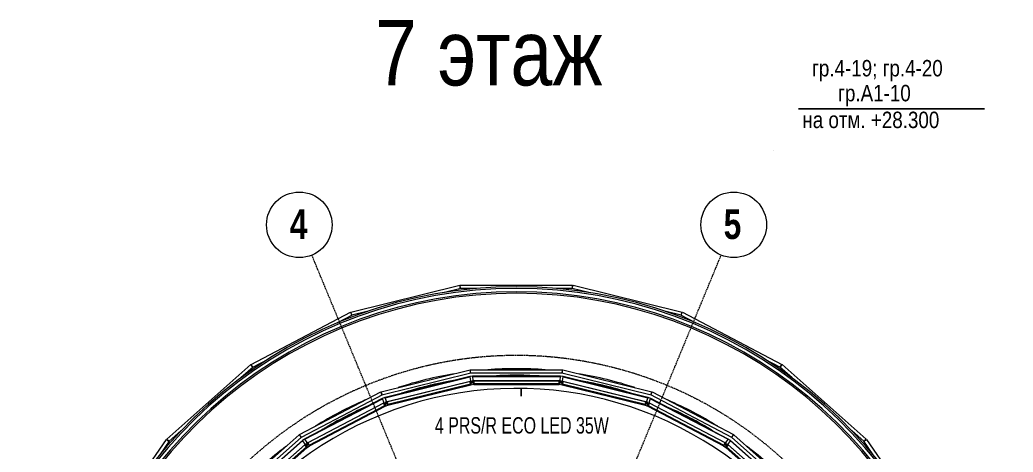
# Model space of a CAD drawing. Header units: millimetres. Extents: x 223 to 163467, y -12002 to 99672.
# Drawn here: x 90612 to 105751, y 69049 to 75639 of the extents above; entities that cross this region are included whole.
import ezdxf

# ---------------------------------------------------------------- set-up
doc = ezdxf.new("R2010")
doc.units = ezdxf.units.MM
doc.linetypes.add('Осевая', pattern=[29.999999, 12, -6, 6, -6])
for name, color, linetype, lineweight in [('A-FLOR', 7, 'Continuous', 9), ('A-GLAZ-CURT', 7, 'Continuous', 9), ('A-GLAZ-CWMG', 7, 'Continuous', 9), ('A-WALL', 7, 'Continuous', 9), ('nadpisi', 84, 'Continuous', 13), ('S-GRID', 7, 'Continuous', 9), ('S-GRID-IDEN', 7, 'Continuous', 9), ('Верхние поручни', 7, 'Continuous', 5), ('Ограждение', 7, 'Continuous', 9), ('Поручни', 7, 'Continuous', 5), ('ЭЛ', 250, 'Continuous', 50)]:
    doc.layers.add(name, color=color, linetype=linetype, lineweight=lineweight)
doc.layers.add('AR_Text', color=7, linetype='Continuous')
doc.styles.add('Arial', font='ARIALN.TTF', dxfattribs={"width": 0.85, "height": 400})
doc.styles.add('Impact', font='ARIALN.TTF', dxfattribs={"height": 900})
doc.styles.add('STYLE2', font='ARIALN.TTF')

# ---------------------------------------------------------------- blocks, each defined once
blk = doc.blocks.new('Системная панель - С остеклением-357244-4 этаж')
at = {"layer": 'A-GLAZ-CURT', "lineweight": 13}
for p, q in [((651, -15), (-651, -15)), ((-651, -15), (-651, -55)), ((-651, -55), (651, -55)), ((651, -55), (651, -15))]:
    blk.add_line(p, q, dxfattribs=at)
blk = doc.blocks.new('Системная панель - С остеклением-V39-4 этаж')
at = {"layer": 'A-GLAZ-CURT', "lineweight": 13}
for p, q in [((651, -15), (-651, -15)), ((-651, -15), (-651, -55)), ((-651, -55), (651, -55)), ((651, -55), (651, -15))]:
    blk.add_line(p, q, dxfattribs=at)
blk = doc.blocks.new('Rectangular Mullion - Mullion_Vertical-45mm-Steelbuilt_2_6875in_Detail-8_TGP-357241-4 этаж')
at = {"layer": 'A-GLAZ-CWMG'}
for p, q in [((5794, 2726), (5795, 2724)), ((5830, 2745), (5797, 2727)), ((5832, 2746), (5830, 2745)), ((5830, 2745), (6300, 1516)), ((5888, 2775), (6364, 1532)), ((5891, 2777), (5890, 2776)), ((6367, 1533), (5891, 2777)), ((6367, 1533), (5891, 2777)), ((5781, 2719), (5779, 2718)), ((5779, 2718), (6244, 1502)), ((6264, 1507), (6300, 1516)), ((6300, 1516), (6302, 1516)), ((6366, 1532), (6367, 1533)), ((6244, 1502), (6247, 1503)), ((6261, 1508), (6261, 1506))]:
    blk.add_line(p, q, dxfattribs=at)
blk = doc.blocks.new('Rectangular Mullion - Mullion_Vertical-45mm-Steelbuilt_2_6875in_Detail-8_TGP-325690-4 этаж')
at = {"layer": 'A-GLAZ-CWMG', "lineweight": 18}
for p, q in [((-22, 57), (-22, 122)), ((-10, 57), (-22, 57)), ((-22, 0), (-22, 17)), ((-22, 17), (-10, 17)), ((22, 0), (-22, 0)), ((-19, 125), (19, 125)), ((-10, 17), (-10, 57)), ((22, 57), (10, 57)), ((10, 57), (10, 17)), ((10, 17), (22, 17)), ((22, 122), (22, 57)), ((22, 17), (22, 0))]:
    blk.add_line(p, q, dxfattribs=at)
for centre, start, end in [((-19, 122), 90, 180), ((19, 122), 360, 90)]:
    blk.add_arc(centre, 3.18, start, end, dxfattribs=at)
blk = doc.blocks.new('Системная панель - Сплошная-361381-4 этаж')
at = {"layer": 'A-GLAZ-CURT'}
for p, q in [((-699, 25), (699, 25)), ((-699, 25), (-699, -25)), ((699, 25), (699, -25)), ((699, -25), (-699, -25))]:
    blk.add_line(p, q, dxfattribs=at)
blk = doc.blocks.new('Ограждение - Ограждение-397885-4 этаж')
at = {"layer": 'Поручни'}
for p, q in [((-1771, -7928), (-1771, -6327)), ((3409, -6327), (3409, -7928)), ((-1871, -6394), (-1871, -8028)), ((3509, -8028), (3509, -6394)), ((-1871, -8028), (-1846, -8003)), ((-1796, -7953), (-1771, -7928)), ((959, -7928), (-1771, -7928)), ((3409, -7928), (1207, -7928)), ((3434, -7953), (3409, -7928)), ((3509, -8028), (3484, -8003)), ((-1871, -8028), (3509, -8028))]:
    blk.add_line(p, q, dxfattribs=at)
for radius, start, end in [(7050, 292.4304, 247.5696), (6950, 291.8799, 248.1201)]:
    blk.add_arc((819, 122), radius, start, end, dxfattribs=at)
for points in [[(-1795, -6344), (-1787, -6338), (-1779, -6333), (-1771, -6327)], [(3409, -6327), (3418, -6333), (3426, -6338), (3434, -6344)], [(-1871, -6394), (-1862, -6389), (-1854, -6383), (-1845, -6377)], [(3484, -6377), (3493, -6383), (3501, -6389), (3509, -6394)]]:
    blk.add_open_spline(points, degree=3, dxfattribs=at)
blk = doc.blocks.new('Тип верхнего поручня - Верхний поручень_Внутренний_-397888-4 этаж')
at = {"layer": 'Верхние поручни'}
for p, q in [((-1846, -6378), (-1796, -6344)), ((-1845, -6377), (-1795, -6344)), ((-1796, -6344), (-1796, -7953)), ((3434, -7953), (3434, -6344)), ((-1846, -8003), (-1846, -6378)), ((3484, -6377), (3484, -8003)), ((3484, -8003), (-1846, -8003)), ((-1796, -7953), (3434, -7953))]:
    blk.add_line(p, q, dxfattribs=at)
for radius, start, end in [(7025, 292.294, 247.7062), (6975, 292.0188, 247.9814)]:
    blk.add_arc((819, 122), radius, start, end, dxfattribs=at)
blk = doc.blocks.new('Тип верхнего поручня - Верхний поручень_Внутренний_-V42-4 этаж')
at = {"layer": 'Верхние поручни'}
for p, q in [((-1796, -6344), (-1796, -7953)), ((3434, -7953), (3434, -6344)), ((-1846, -6377), (-1846, -8003)), ((3484, -8003), (3484, -6377)), ((-1846, -8003), (3484, -8003)), ((-1796, -7953), (3434, -7953)), ((3434, -7953), (3484, -8003)), ((3434, -7953), (3484, -8003))]:
    blk.add_line(p, q, dxfattribs=at)
for radius, start, end in [(7025, 292.294, 247.706), (6975, 292.0188, 247.9812)]:
    blk.add_arc((819, 122), radius, start, end, dxfattribs=at)
blk = doc.blocks.new('Системная панель - Сплошная-V43-4 этаж')
at = {"layer": 'A-GLAZ-CURT'}
for p, q in [((-856, 25), (-606, 25)), ((-856, 25), (-856, -25)), ((603, 25), (856, 25)), ((856, 25), (856, -25)), ((856, -25), (-856, -25))]:
    blk.add_line(p, q, dxfattribs=at)
blk = doc.blocks.new('Системная панель - Сплошная-V44-4 этаж')
at = {"layer": 'A-GLAZ-CURT'}
for p, q in [((-856, 25), (-604, 25)), ((-856, 25), (-856, -25)), ((607, 25), (856, 25)), ((856, 25), (856, -25)), ((856, -25), (-856, -25))]:
    blk.add_line(p, q, dxfattribs=at)
blk = doc.blocks.new('Системная панель - Сплошная-V45-4 этаж')
at = {"layer": 'A-GLAZ-CURT'}
for p, q in [((-856, 25), (-596, 25)), ((-856, 25), (-856, -25)), ((596, 25), (856, 25)), ((856, 25), (856, -25)), ((856, -25), (-856, -25))]:
    blk.add_line(p, q, dxfattribs=at)
blk = doc.blocks.new('Системная панель - Сплошная-V46-4 этаж')
at = {"layer": 'A-GLAZ-CURT'}
for p, q in [((-856, 25), (-599, 25)), ((-856, 25), (-856, -25)), ((598, 25), (856, 25)), ((856, 25), (856, -25)), ((856, -25), (-856, -25))]:
    blk.add_line(p, q, dxfattribs=at)
blk = doc.blocks.new('Системная панель - Сплошная-V47-4 этаж')
at = {"layer": 'A-GLAZ-CURT'}
for p, q in [((-856, 25), (-610, 25)), ((-856, 25), (-856, -25)), ((610, 25), (856, 25)), ((856, 25), (856, -25)), ((856, -25), (-856, -25))]:
    blk.add_line(p, q, dxfattribs=at)
blk = doc.blocks.new('Системная панель - Сплошная-V48-4 этаж')
at = {"layer": 'A-GLAZ-CURT'}
for p, q in [((-856, 25), (-598, 25)), ((-856, 25), (-856, -25)), ((599, 25), (856, 25)), ((856, 25), (856, -25)), ((856, -25), (-856, -25))]:
    blk.add_line(p, q, dxfattribs=at)
blk = doc.blocks.new('Системная панель - Сплошная-V49-4 этаж')
at = {"layer": 'A-GLAZ-CURT'}
for p, q in [((-856, 25), (-596, 25)), ((-856, 25), (-856, -25)), ((596, 25), (856, 25)), ((856, 25), (856, -25)), ((856, -25), (-856, -25))]:
    blk.add_line(p, q, dxfattribs=at)
blk = doc.blocks.new('Системная панель - Сплошная-V50-4 этаж')
at = {"layer": 'A-GLAZ-CURT'}
for p, q in [((-856, 25), (-607, 25)), ((-856, 25), (-856, -25)), ((604, 25), (856, 25)), ((856, 25), (856, -25)), ((856, -25), (-856, -25))]:
    blk.add_line(p, q, dxfattribs=at)
blk = doc.blocks.new('Системная панель - Сплошная-V51-4 этаж')
at = {"layer": 'A-GLAZ-CURT'}
for p, q in [((-856, 25), (-603, 25)), ((-856, 25), (-856, -25)), ((606, 25), (856, 25)), ((856, 25), (856, -25)), ((856, -25), (-856, -25))]:
    blk.add_line(p, q, dxfattribs=at)
blk = doc.blocks.new('Ось сетки - Семейство1-221475-4 этаж')
at = {"layer": 'S-GRID-IDEN'}
blk.add_circle((0, 0), 5, dxfattribs=at)

msp = doc.modelspace()

# ---------------------------------------------------------------- linework, layer by layer
msp.add_lwpolyline([(98252, 70020), (98252, 69900)])
at = {"layer": 'A-FLOR'}
for radius, start, end in [(5800, 85.6591, 94.3409), (5800, 99.429, 108.1184), (5700, 99.7131, 100.6428), (5700, 93.8926, 94.1498), (5700, 91.2017, 92.5682), (5700, 88.5109, 89.8767), (5700, 85.8502, 87.1853), (5800, 71.8816, 80.571), (5700, 77.7474, 79.1112), (5700, 107.3469, 107.8826), (5700, 104.656, 106.0262), (5700, 101.9652, 103.3345), (5700, 75.0566, 76.4199), (5700, 72.3657, 73.7286), (5800, 113.4056, 121.9209), (5800, 58.0791, 66.5944), (5700, 115.4194, 116.7937), (5700, 113.6166, 114.1017), (5700, 64.2932, 65.6548), (5700, 118.1103, 119.4858), (5700, 61.6023, 62.9636), (5700, 120.8012, 121.6335), (5700, 58.9114, 60.2724), (5800, 127.3113, 135.7558), (5800, 44.2442, 52.6887)]:
    msp.add_arc((98181, 64521), radius, start, end, dxfattribs=at)
at = {"layer": 'A-WALL'}
for radius, start, end in [(5700, 99.7838, 107.8429), (5700, 85.8744, 94.0913), (5700, 72.0474, 80.353), (5500, 43.7437, 180), (5700, 113.6444, 121.6109), (5700, 58.3055, 66.4694)]:
    msp.add_arc((98181, 64521), radius, start, end, dxfattribs=at)
at = {"layer": 'S-GRID', "color": 174, "linetype": 'Осевая', "true_color": 0x0000a0}
for q in [(95062, 72052), (101301, 72052)]:
    msp.add_line((98181, 64521), q, dxfattribs=at)
msp.add_arc((98181, 64521), 6000, 169.5962, 160.4522, dxfattribs=at)
at = {"layer": 'ЭЛ', "color": 7, "lineweight": 25}
msp.add_line((105315, 74282), (102478, 74282), dxfattribs=at)
msp.add_lwpolyline([(102478, 74282, 0, 0, 0), (101903, 73299, 150, 0, 0), (102105, 73640, 0, 0, 0), (96881, 64680, 0, 0, 0)], format="xyseb", dxfattribs=at)

# ---------------------------------------------------------------- block references
at = {"layer": 'A-GLAZ-CURT'}
for name, p, rotation in [('Системная панель - Сплошная-V48-4 этаж', (96495, 71364), 193.8461538373399), ('Системная панель - Сплошная-V47-4 этаж', (98181, 71569), 180), ('Системная панель - Сплошная-V46-4 этаж', (99868, 71364), 166.1538461626617), ('Системная панель - Сплошная-V49-4 этаж', (94906, 70761), 207.6923076746789), ('Системная панель - Сплошная-V45-4 этаж', (101457, 70761), 152.3076923253225), ('Системная панель - Сплошная-V50-4 этаж', (93508, 69796), 221.5384615120181), ('Системная панель - Сплошная-361381-4 этаж', (96803, 70111), 193.8461538373399), ('Системная панель - Сплошная-361381-4 этаж', (98181, 70278), 180), ('Системная панель - Сплошная-361381-4 этаж', (99559, 70111), 166.1538461626617), ('Системная панель - Сплошная-V44-4 этаж', (102855, 69796), 138.4615384879834), ('Системная панель - С остеклением-357244-4 этаж', (96854, 69919), 193.8109103999341), ('Системная панель - С остеклением-357244-4 этаж', (98181, 70080), 180), ('Системная панель - С остеклением-357244-4 этаж', (99509, 69919), 166.1890896000671), ('Системная панель - Сплошная-361381-4 этаж', (95506, 69619), 207.6923076746789), ('Системная панель - Сплошная-361381-4 этаж', (100857, 69619), 152.3076923253226), ('Системная панель - С остеклением-357244-4 этаж', (95604, 69446), 207.6218207998676), ('Системная панель - С остеклением-V39-4 этаж', (100759, 69446), 152.3781792001336), ('Системная панель - Сплошная-V51-4 этаж', (92381, 68524), 235.3846153493572), ('Системная панель - Сплошная-361381-4 этаж', (94363, 68830), 221.5384615120181), ('Системная панель - Сплошная-361381-4 этаж', (101999, 68830), 138.4615384879834), ('Системная панель - Сплошная-V43-4 этаж', (103982, 68524), 124.6153846506443), ('Системная панель - С остеклением-357244-4 этаж', (94503, 68689), 221.4327311998012), ('Системная панель - С остеклением-357244-4 этаж', (101860, 68689), 138.5672688002001)]:
    msp.add_blockref(name, p, dxfattribs=dict(at, rotation=rotation))
at = {"layer": 'A-GLAZ-CWMG'}
for p, rotation in [((98003, 63711), 69.05455199966762), ((97815, 63777), 55.24364159973406), ((98201, 63692), 82.86546239960113), ((97648, 63886), 41.43273119980056), ((98398, 63721), 96.67637279953465), ((97512, 64032), 27.62182079986705), ((98583, 63796), 110.4872831994682)]:
    msp.add_blockref('Rectangular Mullion - Mullion_Vertical-45mm-Steelbuilt_2_6875in_Detail-8_TGP-357241-4 этаж', p, dxfattribs=dict(at, rotation=rotation))
at = {"layer": 'A-GLAZ-CWMG', "extrusion": (0, 0, -1)}
for p, rotation in [((-97508, 70080), 353.0945448000322), ((-98855, 70080), 6.905455199965856), ((-96200, 69758), 339.2836344000987), ((-100162, 69758), 20.71636559989926), ((-95007, 69134), 325.4727240001652), ((-101355, 69134), 34.52727599983287)]:
    msp.add_blockref('Rectangular Mullion - Mullion_Vertical-45mm-Steelbuilt_2_6875in_Detail-8_TGP-325690-4 этаж', p, dxfattribs=dict(at, rotation=rotation))
at = {"layer": 'S-GRID-IDEN'}
for p, xscale, yscale, zscale, rotation in [((94871, 72514), 99.99999999999993, 99.99999999999993, 99.99999999999993, 22.49999999999957), ((101492, 72514), 99.99999999999994, 99.99999999999994, 99.99999999999994, 337.5000000000002)]:
    msp.add_blockref('Ось сетки - Семейство1-221475-4 этаж', p, dxfattribs=dict(at, xscale=xscale, yscale=yscale, zscale=zscale, rotation=rotation))
at = {"layer": 'Верхние поручни'}
for name in ['Тип верхнего поручня - Верхний поручень_Внутренний_-397888-4 этаж', 'Тип верхнего поручня - Верхний поручень_Внутренний_-V42-4 этаж']:
    msp.add_blockref(name, (97362, 64398), dxfattribs=at)
at = {"layer": 'Ограждение'}
msp.add_blockref('Ограждение - Ограждение-397885-4 этаж', (97362, 64398), dxfattribs=at)

# ---------------------------------------------------------------- texts
at = {"layer": 'AR_Text', "style": 'STYLE2'}
msp.add_text('7 этаж', height=1000, dxfattribs=at).set_placement((96025, 74639))
at = {"layer": 'nadpisi', "color": 7, "style": 'Arial'}
for s, p in [('гр.4-19; гр.4-20', (102686, 74777)), ('гр.А1-10', (103083, 74397)), ('на отм. +28.300 ', (102539, 73989))]:
    msp.add_text(s, height=250, dxfattribs=at).set_placement(p)
at = {"layer": 'nadpisi', "color": 7, "insert": (98263, 69455), "char_height": 250, "width": 3236.77, "attachment_point": 5, "style": 'Arial'}
msp.add_mtext('4 PRS/R ECO LED 35W', dxfattribs=at)
at = {"layer": 'S-GRID-IDEN', "char_height": 450, "attachment_point": 1, "style": 'Impact'}
for s, insert, width in [('\\fImpact|b0|i0|c204|p34|;4', (94726, 72748), 336.71), ('\\fImpact|b0|i0|c204|p34|;5', (101339, 72748), 368.78)]:
    msp.add_mtext(s, dxfattribs=dict(at, insert=insert, width=width))

doc.saveas('drawing.dxf')
